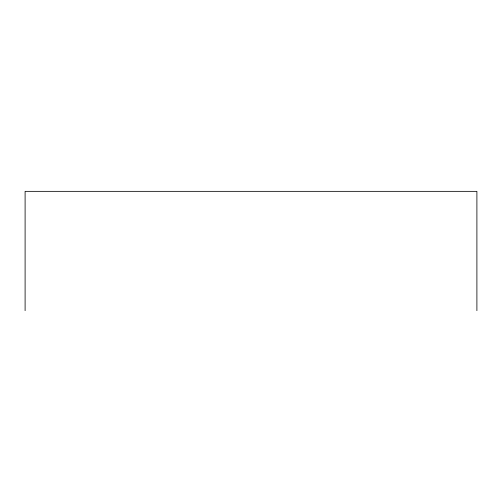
<?xml version="1.0" encoding="UTF-8"?>
<svg xmlns="http://www.w3.org/2000/svg" width="502" height="502" viewBox="0 0 502 502"><rect width="100%" height="100%" fill="white"/><g stroke="black" fill="none" stroke-linecap="round" stroke-linejoin="round"><path stroke-width="0.75" d="M476.9 310.65L476.9 191.35L25.1 191.35L25.1 310.65"/></g></svg>
